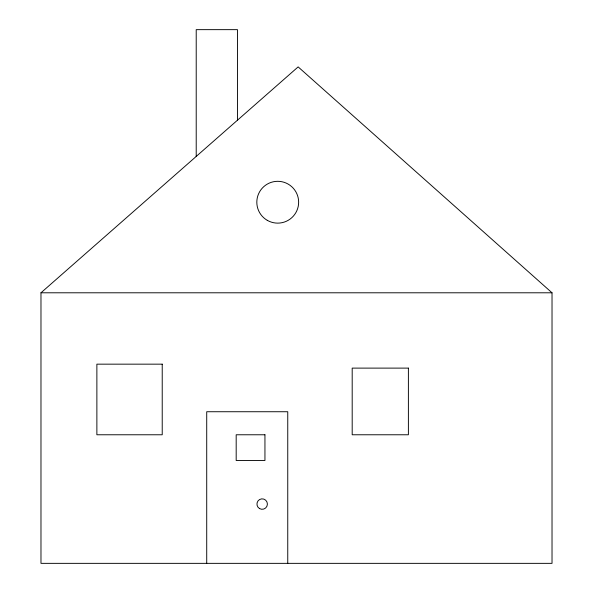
<?xml version="1.0" encoding="UTF-8"?>
<svg xmlns="http://www.w3.org/2000/svg" width="593" height="593" viewBox="0 0 593 593"><rect width="100%" height="100%" fill="white"/><g stroke="black" fill="none" stroke-linecap="round" stroke-linejoin="round"><path stroke-width="0.89" d="M40.976 292.794L298.146 66.898L552.024 292.794L552.024 563.35L40.976 563.35L40.976 292.794L552.024 292.794M287.753 563.35L287.753 411.735L206.72 411.735L206.72 563.35M237.459 120.201L237.459 29.65L196.216 29.65L196.216 156.433M162.223 364.161L96.874 364.161L96.874 434.773L162.223 434.773L162.223 364.161M408.392 368.112L352.19 368.112L352.19 434.773L408.392 434.773L408.392 368.112M264.945 434.773L236.184 434.773L236.184 460.502L264.945 460.502L264.945 434.773M267.273 220.329A20.911 20.911 0 0 0 298.642 202.22A20.911 20.911 0 0 0 267.273 184.112A20.911 20.911 0 0 0 267.273 220.329M259.556 508.601A5.226 5.226 0 0 0 267.399 504.072A5.226 5.226 0 0 0 259.556 499.543A5.226 5.226 0 0 0 259.556 508.601"/></g></svg>
